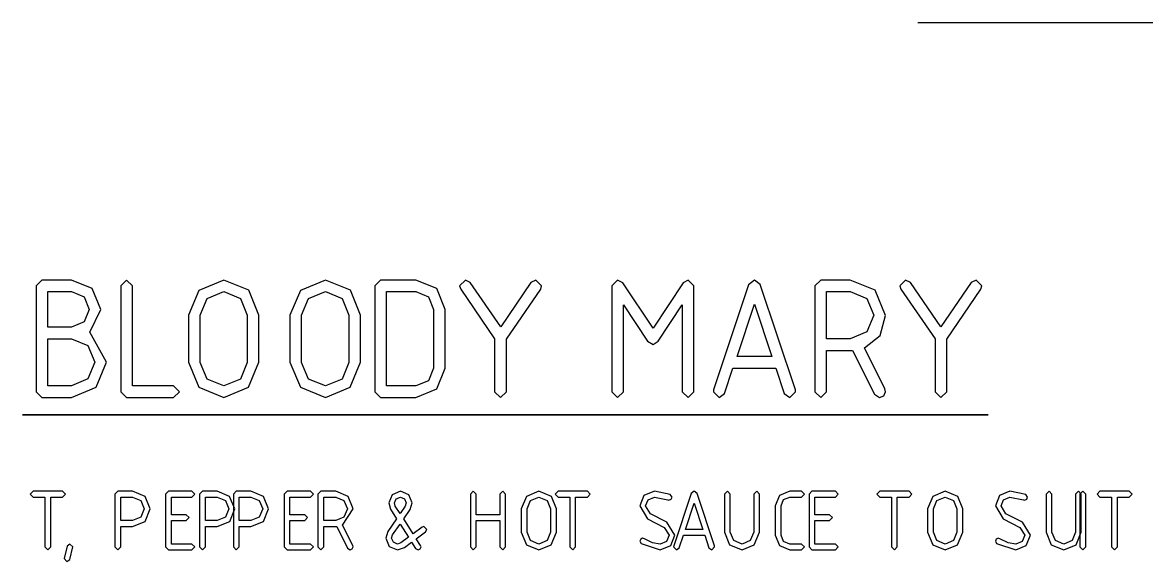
# Model space of a CAD drawing. Header units: metres. Extents: x 0 to 16.5, y 0 to 11.5.
# Drawn here: x 11.929 to 12.851, y 4.31 to 4.752 of the extents above; entities that cross this region are included whole.
import ezdxf

# ---------------------------------------------------------------- set-up
doc = ezdxf.new("R2010")
doc.units = ezdxf.units.M

msp = doc.modelspace()

# ---------------------------------------------------------------- linework, layer by layer
msp.add_lwpolyline([(12.6635, 4.75228), (13.0217, 4.75228)])
for points in [[(11.9932, 4.51682), (11.9862, 4.5339), (11.9691, 4.5409), (11.9449, 4.5409), (11.9401, 4.53614), (11.9401, 4.44922), (11.9449, 4.44444), (11.9691, 4.44444), (11.9895, 4.45296), (11.998, 4.47347), (11.9843, 4.49799), (11.9932, 4.51682)], [(12.0096, 4.44922), (12.0144, 4.44444), (12.053, 4.44444), (12.0577, 4.44922), (12.053, 4.454), (12.0192, 4.454), (12.0192, 4.53614), (12.0144, 4.5409), (12.0096, 4.53614), (12.0096, 4.44922)], [(12.123, 4.51204), (12.1146, 4.53256), (12.0941, 4.5409), (12.0737, 4.53239), (12.0651, 4.51204), (12.0651, 4.47347), (12.0737, 4.45296), (12.0941, 4.44444), (12.1145, 4.45296), (12.123, 4.47347), (12.123, 4.51204)], [(12.2063, 4.51204), (12.198, 4.53256), (12.1775, 4.5409), (12.157, 4.53239), (12.1484, 4.51204), (12.1484, 4.47347), (12.157, 4.45296), (12.1775, 4.44444), (12.1978, 4.45296), (12.2063, 4.47347), (12.2063, 4.51204)], [(12.2179, 4.44922), (12.2227, 4.44444), (12.2517, 4.44444), (12.2688, 4.4515), (12.2758, 4.46853), (12.2758, 4.51682), (12.2688, 4.5339), (12.2517, 4.5409), (12.2227, 4.5409), (12.2179, 4.53614), (12.2179, 4.44922)], [(12.3541, 4.53331), (12.3548, 4.53614), (12.35, 4.5409), (12.3461, 4.53885), (12.3213, 4.50261), (12.2963, 4.53885), (12.2923, 4.5409), (12.2875, 4.53614), (12.2885, 4.53331), (12.3163, 4.49274), (12.3163, 4.44922), (12.3212, 4.44444), (12.326, 4.44922), (12.326, 4.49246), (12.3541, 4.53331)], [(12.471, 4.53868), (12.4462, 4.50142), (12.4215, 4.53851), (12.4172, 4.5409), (12.4123, 4.53614), (12.4123, 4.44922), (12.4172, 4.44444), (12.4219, 4.44922), (12.4219, 4.52046), (12.4417, 4.49083), (12.4462, 4.48785), (12.4505, 4.49083), (12.4702, 4.52046), (12.4702, 4.44922), (12.475, 4.44444), (12.4798, 4.44922), (12.4798, 4.53614), (12.475, 4.5409), (12.471, 4.53868)], [(12.563, 4.45074), (12.5341, 4.53717), (12.5295, 4.5409), (12.5246, 4.53706), (12.4958, 4.45074), (12.4957, 4.44922), (12.5005, 4.44444), (12.5049, 4.44775), (12.5118, 4.46853), (12.547, 4.46853), (12.5539, 4.44775), (12.5584, 4.44444), (12.5632, 4.44922), (12.563, 4.45074)], [(12.6369, 4.51188), (12.6285, 4.53256), (12.608, 4.5409), (12.5838, 4.5409), (12.579, 4.53614), (12.579, 4.44922), (12.5838, 4.44444), (12.5886, 4.44922), (12.5886, 4.48301), (12.608, 4.48301), (12.6098, 4.48301), (12.6278, 4.44715), (12.6321, 4.44444), (12.6354, 4.44596), (12.6369, 4.44922), (12.6363, 4.4515), (12.6196, 4.48514), (12.6325, 4.49533), (12.6369, 4.51188)], [(12.7152, 4.53331), (12.7159, 4.53614), (12.7112, 4.5409), (12.7072, 4.53885), (12.6824, 4.50261), (12.6574, 4.53885), (12.6534, 4.5409), (12.6486, 4.53614), (12.6496, 4.53331), (12.6775, 4.49274), (12.6775, 4.44922), (12.6823, 4.44444), (12.6871, 4.44922), (12.6871, 4.49246), (12.7152, 4.53331)], [(11.9691, 4.53136), (11.9795, 4.52718), (11.9837, 4.51682), (11.9795, 4.50651), (11.9691, 4.50233), (11.9497, 4.50233), (11.9497, 4.53136), (11.9691, 4.53136)], [(12.1077, 4.45953), (12.0941, 4.454), (12.0804, 4.45953), (12.0747, 4.47331), (12.0747, 4.51204), (12.0804, 4.52582), (12.0941, 4.53136), (12.1077, 4.52582), (12.1134, 4.51204), (12.1134, 4.47331), (12.1077, 4.45953)], [(12.1911, 4.45953), (12.1775, 4.454), (12.1637, 4.45953), (12.158, 4.47331), (12.158, 4.51204), (12.1637, 4.52582), (12.1775, 4.53136), (12.1911, 4.52582), (12.1968, 4.51204), (12.1968, 4.47331), (12.1911, 4.45953)], [(12.2517, 4.53136), (12.262, 4.52718), (12.2662, 4.51682), (12.2662, 4.46853), (12.262, 4.45822), (12.2517, 4.454), (12.2275, 4.454), (12.2275, 4.53136), (12.2517, 4.53136)], [(12.608, 4.53136), (12.6216, 4.52567), (12.6273, 4.51204), (12.6216, 4.49826), (12.608, 4.49262), (12.5886, 4.49262), (12.5886, 4.53136), (12.608, 4.53136)], [(12.5437, 4.47808), (12.5151, 4.47808), (12.5295, 4.52115), (12.5437, 4.47808)], [(11.9691, 4.49274), (11.9827, 4.48708), (11.9884, 4.47347), (11.9827, 4.45969), (11.9691, 4.454), (11.9497, 4.454), (11.9497, 4.49274), (11.9691, 4.49274)], [(11.929, 4.43028), (11.929, 4.43028), (12.7212, 4.43028), (11.929, 4.43028)], [(11.9378, 4.36274), (11.9474, 4.36274), (11.9474, 4.32183), (11.9498, 4.31944), (11.9522, 4.32183), (11.9522, 4.36274), (11.9618, 4.36274), (11.9642, 4.36513), (11.9618, 4.36751), (11.9378, 4.36751), (11.9354, 4.36513), (11.9378, 4.36274)], [(12.0048, 4.36513), (12.0048, 4.32183), (12.0072, 4.31944), (12.0096, 4.32183), (12.0096, 4.33865), (12.0192, 4.33865), (12.0296, 4.34272), (12.0336, 4.35314), (12.0295, 4.36333), (12.0192, 4.36751), (12.0072, 4.36751), (12.0048, 4.36513)], [(12.0192, 4.36274), (12.026, 4.35992), (12.0289, 4.35314), (12.026, 4.34631), (12.0192, 4.34343), (12.0096, 4.34343), (12.0096, 4.36274), (12.0192, 4.36274)], [(12.0488, 4.31944), (12.068, 4.31944), (12.0704, 4.32183), (12.068, 4.32422), (12.0512, 4.32422), (12.0512, 4.34353), (12.0633, 4.34353), (12.0657, 4.34592), (12.0633, 4.34831), (12.0512, 4.34831), (12.0512, 4.36274), (12.068, 4.36274), (12.0704, 4.36513), (12.068, 4.36751), (12.0488, 4.36751), (12.0464, 4.36513), (12.0464, 4.32183), (12.0488, 4.31944)], [(12.0742, 4.36513), (12.0742, 4.32183), (12.0766, 4.31944), (12.079, 4.32183), (12.079, 4.33865), (12.0886, 4.33865), (12.099, 4.34272), (12.1031, 4.35314), (12.0989, 4.36333), (12.0887, 4.36751), (12.0766, 4.36751), (12.0742, 4.36513)], [(12.0887, 4.36274), (12.0954, 4.35992), (12.0983, 4.35314), (12.0954, 4.34631), (12.0887, 4.34343), (12.079, 4.34343), (12.079, 4.36274), (12.0887, 4.36274)], [(12.102, 4.36513), (12.102, 4.32183), (12.1044, 4.31944), (12.1068, 4.32183), (12.1068, 4.33865), (12.1164, 4.33865), (12.1268, 4.34272), (12.1309, 4.35314), (12.1267, 4.36333), (12.1164, 4.36751), (12.1044, 4.36751), (12.102, 4.36513)], [(12.1164, 4.36274), (12.1232, 4.35992), (12.1261, 4.35314), (12.1232, 4.34631), (12.1164, 4.34343), (12.1068, 4.34343), (12.1068, 4.36274), (12.1164, 4.36274)], [(12.1461, 4.31944), (12.1653, 4.31944), (12.1676, 4.32183), (12.1653, 4.32422), (12.1484, 4.32422), (12.1484, 4.34353), (12.1605, 4.34353), (12.1629, 4.34592), (12.1605, 4.34831), (12.1484, 4.34831), (12.1484, 4.36274), (12.1653, 4.36274), (12.1676, 4.36513), (12.1653, 4.36751), (12.1461, 4.36751), (12.1437, 4.36513), (12.1437, 4.32183), (12.1461, 4.31944)], [(12.2003, 4.35308), (12.1961, 4.36333), (12.1859, 4.36751), (12.1738, 4.36751), (12.1714, 4.36513), (12.1714, 4.32183), (12.1738, 4.31944), (12.1762, 4.32183), (12.1762, 4.33865), (12.1859, 4.33865), (12.1868, 4.33865), (12.1957, 4.32081), (12.1979, 4.31944), (12.1995, 4.32021), (12.2003, 4.32183), (12.2, 4.32297), (12.1916, 4.33974), (12.2003, 4.35308)], [(12.1859, 4.36274), (12.1927, 4.35992), (12.1955, 4.35314), (12.1927, 4.34631), (12.1859, 4.34343), (12.1762, 4.34343), (12.1762, 4.36274), (12.1859, 4.36274)], [(12.2597, 4.33436), (12.2606, 4.33626), (12.2582, 4.33865), (12.2568, 4.33817), (12.2494, 4.33257), (12.2417, 4.34483), (12.2469, 4.35249), (12.2486, 4.35792), (12.2458, 4.36469), (12.239, 4.36751), (12.2322, 4.36469), (12.2294, 4.35792), (12.231, 4.35271), (12.2358, 4.34494), (12.2286, 4.33453), (12.227, 4.32904), (12.2298, 4.32226), (12.2366, 4.31944), (12.2423, 4.32129), (12.2482, 4.32568), (12.2514, 4.32058), (12.2535, 4.31944), (12.2551, 4.32021), (12.2559, 4.32183), (12.2555, 4.32308), (12.252, 4.32856), (12.2597, 4.33436)], [(12.2348, 4.35536), (12.2342, 4.35792), (12.2356, 4.36133), (12.239, 4.36274), (12.2424, 4.36133), (12.2438, 4.35792), (12.2429, 4.35519), (12.2388, 4.34918), (12.2348, 4.35536)], [(12.2988, 4.31944), (12.3012, 4.32183), (12.3012, 4.34353), (12.3205, 4.34353), (12.3205, 4.32183), (12.3229, 4.31944), (12.3253, 4.32183), (12.3253, 4.36513), (12.3229, 4.36751), (12.3205, 4.36513), (12.3205, 4.34831), (12.3012, 4.34831), (12.3012, 4.36513), (12.2988, 4.36751), (12.2964, 4.36513), (12.2964, 4.32183), (12.2988, 4.31944)], [(12.367, 4.35314), (12.3628, 4.36333), (12.3525, 4.36751), (12.3423, 4.36328), (12.3381, 4.35314), (12.3381, 4.33393), (12.3423, 4.32368), (12.3525, 4.31944), (12.3627, 4.32368), (12.367, 4.33393), (12.367, 4.35314)], [(12.3593, 4.32699), (12.3525, 4.32422), (12.3457, 4.32699), (12.3429, 4.33382), (12.3429, 4.35314), (12.3457, 4.35997), (12.3525, 4.36274), (12.3593, 4.35997), (12.3622, 4.35314), (12.3622, 4.33382), (12.3593, 4.32699)], [(12.3683, 4.36274), (12.3779, 4.36274), (12.3779, 4.32183), (12.3803, 4.31944), (12.3827, 4.32183), (12.3827, 4.36274), (12.3924, 4.36274), (12.3947, 4.36513), (12.3924, 4.36751), (12.3683, 4.36751), (12.3659, 4.36513), (12.3683, 4.36274)], [(12.4575, 4.34212), (12.4441, 4.34901), (12.4401, 4.35553), (12.4422, 4.36057), (12.4473, 4.36274), (12.4583, 4.36051), (12.4593, 4.36029), (12.461, 4.36094), (12.4618, 4.36268), (12.4603, 4.3649), (12.4473, 4.36751), (12.4388, 4.36404), (12.4353, 4.35553), (12.4418, 4.34478), (12.4553, 4.33783), (12.4594, 4.33143), (12.4573, 4.32628), (12.4522, 4.32422), (12.4457, 4.32525), (12.4391, 4.32861), (12.4377, 4.32904), (12.4361, 4.32829), (12.4353, 4.32667), (12.4364, 4.32465), (12.4522, 4.31944), (12.4607, 4.32297), (12.4642, 4.33143), (12.4575, 4.34212)], [(12.4966, 4.3226), (12.4823, 4.36567), (12.4799, 4.36751), (12.4775, 4.36556), (12.4632, 4.3226), (12.4631, 4.32183), (12.4655, 4.31944), (12.4677, 4.32107), (12.4711, 4.33143), (12.4887, 4.33143), (12.4921, 4.32107), (12.4944, 4.31944), (12.4967, 4.32183), (12.4966, 4.3226)], [(12.5313, 4.36751), (12.5289, 4.36513), (12.5289, 4.33382), (12.526, 4.32699), (12.5192, 4.32422), (12.5124, 4.32699), (12.5096, 4.33382), (12.5096, 4.36513), (12.5072, 4.36751), (12.5048, 4.36513), (12.5048, 4.33393), (12.509, 4.32368), (12.5192, 4.31944), (12.5293, 4.32368), (12.5336, 4.33393), (12.5336, 4.36513), (12.5313, 4.36751)], [(12.5584, 4.36751), (12.5499, 4.36404), (12.5464, 4.35553), (12.5464, 4.33143), (12.5499, 4.32297), (12.5584, 4.31944), (12.568, 4.31944), (12.5704, 4.32183), (12.568, 4.32422), (12.5584, 4.32422), (12.5533, 4.32628), (12.5512, 4.33143), (12.5512, 4.35553), (12.5533, 4.36068), (12.5584, 4.36274), (12.568, 4.36274), (12.5704, 4.36513), (12.568, 4.36751), (12.5584, 4.36751)], [(12.5766, 4.31944), (12.5958, 4.31944), (12.5982, 4.32183), (12.5958, 4.32422), (12.579, 4.32422), (12.579, 4.34353), (12.591, 4.34353), (12.5934, 4.34592), (12.591, 4.34831), (12.579, 4.34831), (12.579, 4.36274), (12.5958, 4.36274), (12.5982, 4.36513), (12.5958, 4.36751), (12.5766, 4.36751), (12.5742, 4.36513), (12.5742, 4.32183), (12.5766, 4.31944)], [(12.6322, 4.36274), (12.6418, 4.36274), (12.6418, 4.32183), (12.6442, 4.31944), (12.6466, 4.32183), (12.6466, 4.36274), (12.6563, 4.36274), (12.6586, 4.36513), (12.6563, 4.36751), (12.6322, 4.36751), (12.6298, 4.36513), (12.6322, 4.36274)], [(12.7003, 4.35314), (12.6961, 4.36333), (12.6859, 4.36751), (12.6757, 4.36328), (12.6714, 4.35314), (12.6714, 4.33393), (12.6757, 4.32368), (12.6859, 4.31944), (12.696, 4.32368), (12.7003, 4.33393), (12.7003, 4.35314)], [(12.6927, 4.32699), (12.6859, 4.32422), (12.679, 4.32699), (12.6762, 4.33382), (12.6762, 4.35314), (12.679, 4.35997), (12.6859, 4.36274), (12.6927, 4.35997), (12.6955, 4.35314), (12.6955, 4.33382), (12.6927, 4.32699)], [(12.7492, 4.34212), (12.7357, 4.34901), (12.7318, 4.35553), (12.7338, 4.36057), (12.739, 4.36274), (12.75, 4.36051), (12.751, 4.36029), (12.7527, 4.36094), (12.7535, 4.36268), (12.752, 4.3649), (12.739, 4.36751), (12.7305, 4.36404), (12.727, 4.35553), (12.7335, 4.34478), (12.747, 4.33783), (12.7511, 4.33143), (12.749, 4.32628), (12.7438, 4.32422), (12.7374, 4.32525), (12.7308, 4.32861), (12.7294, 4.32904), (12.7278, 4.32829), (12.727, 4.32667), (12.728, 4.32465), (12.7438, 4.31944), (12.7523, 4.32297), (12.7559, 4.33143), (12.7492, 4.34212)], [(12.7951, 4.36751), (12.7928, 4.36513), (12.7928, 4.33382), (12.7899, 4.32699), (12.7831, 4.32422), (12.7763, 4.32699), (12.7734, 4.33382), (12.7734, 4.36513), (12.7711, 4.36751), (12.7687, 4.36513), (12.7687, 4.33393), (12.7729, 4.32368), (12.7831, 4.31944), (12.7932, 4.32368), (12.7975, 4.33393), (12.7975, 4.36513), (12.7951, 4.36751)], [(12.8012, 4.32183), (12.8012, 4.36513), (12.7988, 4.36751), (12.7964, 4.36513), (12.7964, 4.32183), (12.7988, 4.31944), (12.8012, 4.32183)], [(12.8128, 4.36274), (12.8224, 4.36274), (12.8224, 4.32183), (12.8248, 4.31944), (12.8272, 4.32183), (12.8272, 4.36274), (12.8368, 4.36274), (12.8392, 4.36513), (12.8368, 4.36751), (12.8128, 4.36751), (12.8104, 4.36513), (12.8128, 4.36274)], [(12.487, 4.33621), (12.4728, 4.33621), (12.4799, 4.35769), (12.487, 4.33621)], [(12.2394, 4.32508), (12.2366, 4.32422), (12.2332, 4.32563), (12.2318, 4.32904), (12.2326, 4.33176), (12.2387, 4.34056), (12.2456, 4.32975), (12.2394, 4.32508)], [(11.9656, 4.32243), (11.9631, 4.31222), (11.9655, 4.30985), (11.9678, 4.31164), (11.9703, 4.32183), (11.9679, 4.32422), (11.9656, 4.32243)]]:
    msp.add_lwpolyline(points, close=True)

doc.saveas('drawing.dxf')
